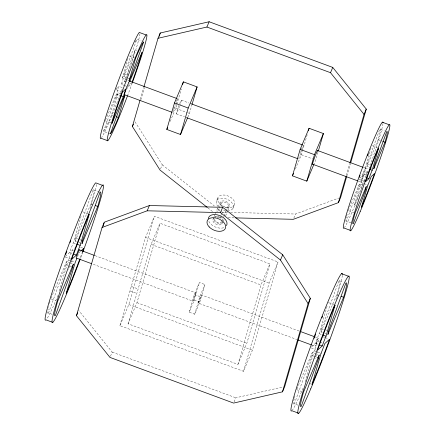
<?xml version="1.0" encoding="UTF-8"?>
<svg xmlns="http://www.w3.org/2000/svg" width="435" height="435" viewBox="0 0 435 435"><rect width="100%" height="100%" fill="white"/><g stroke="black" fill="none" stroke-linecap="round" stroke-linejoin="round"><path stroke-width="0.33" stroke-dasharray="2.17 1.63" d="M95.047 255.644L195.929 292.913L195.777 293.859L192.95 301.14L92.704 264.099M59.312 291.026L68.355 259.874A14.159 0.81 -69.7 0 0 72.123 250.174L74.494 248.01M65.266 256.438L69.535 252.539A14.159 0.81 -69.7 0 1 73.303 242.839L81.215 215.581M110.359 133.871L103.492 131.337A49.215 2.817 -69.7 0 0 111.556 114.954L118.015 92.704L120.511 93.628M126.661 79.6L122.289 77.985L128.01 58.279M140.315 99.267L143.708 87.587M140.853 99.827L144.431 87.5M170.199 121.36L175.707 108.32L176.643 105.091M176.833 104.444L181.33 88.952M119.897 325.663L145.513 237.423L154.43 216.304L278.041 261.973L252.43 350.213L243.508 371.327L119.897 325.663L128.82 304.543L154.43 216.304M128.048 323.787L151.097 244.372L160.02 223.253L269.896 263.849L246.841 343.264L237.923 364.378L128.048 323.787L136.965 302.668L160.02 223.253M187.866 117.118L189.442 113.394L191.878 104.998M189.203 312.183L194.325 294.538L199.409 282.5L204.901 284.528L199.779 302.178L194.695 314.217L189.203 312.183L194.287 300.15L199.409 282.5M194.695 314.217L199.817 296.567L204.901 284.528M237.923 364.378L260.973 284.963L269.896 263.849M295.354 169.025L301.39 154.74L307.387 134.083M243.508 371.327L269.124 283.087L278.041 261.973M317.963 152.283L315.712 160.031L314.141 163.756M346.336 175.381L349.724 163.701M346.869 175.941L350.447 163.614M354.574 204.722L361.028 182.472A12.234 0.701 -69.7 0 0 364.285 174.092L367.673 170.999A49.215 2.817 -69.7 0 1 354.574 204.722L356.444 205.418M364.28 181.303L358.663 179.231L362.045 176.137A12.234 0.701 -69.7 0 1 365.302 167.752L371.022 148.047M305.163 381.854L314.206 350.708A14.159 0.81 -69.7 0 0 317.974 341.002L320.345 338.838M311.59 346.836L315.38 343.373A14.159 0.81 -69.7 0 1 319.149 333.667L327.435 305.114M103.492 131.337L116.009 96.777A12.234 0.701 -69.7 0 0 118.015 92.704M122.289 77.985A12.234 0.701 -69.7 0 1 124.296 73.912L136.813 39.357L141.185 40.966M52.254 314.358L48.508 312.972L66.038 264.589A14.159 0.81 -69.7 0 1 66.522 261.549L70.269 262.936M76.386 241.626L75.135 241.164A14.159 0.81 -69.7 0 0 75.625 238.124L93.15 189.742L99.392 192.047M350.876 222.72L346.505 221.105L359.027 186.544A12.234 0.701 -69.7 0 1 359.446 183.918L362.567 185.076M371.881 168.155L366.884 166.306A12.234 0.701 -69.7 0 0 367.309 163.68L379.826 129.124L384.197 130.739M298.1 405.186L294.354 403.8L311.884 355.417A14.159 0.81 -69.7 0 1 312.368 352.383L314.869 353.302M322.232 332.454L320.981 331.992A14.159 0.81 -69.7 0 0 321.47 328.952L338.995 280.57L343.367 282.185M105.449 120.158L116.433 94.15A12.234 0.701 -69.7 0 1 119.032 86.369L122.153 87.522M124.394 85.477L121.273 84.325A12.234 0.701 -69.7 0 0 123.872 76.538L135.116 49.916L136.992 50.607M51.042 298.203L66.522 261.549M75.135 241.164L90.882 203.89A65.935 3.774 -69.7 0 0 93.15 189.742M160.52 168.883L162.255 164.778L135.002 121.811M110.479 356.238L112.214 352.132L78.697 310.438M216.739 200.394L218.076 197.229M212.96 219.327L213.754 217.451M214.015 216.826L215.075 214.325M215.336 213.699L220.094 202.433M214.901 218.169L216.162 215.189M217.674 211.611L221.159 203.352M217.924 215.836L220.045 217.516L220.79 215.76M221.04 215.173L221.779 213.411M222.046 220.811L223.808 216.635M224.058 216.037L226.075 211.269A3.812 2.382 22.9 0 1 221.839 212.242M226.32 210.681L228.304 205.989M223.204 221.502L222.41 223.378A5.144 3.208 22.9 0 1 215.793 224.003A5.144 3.208 22.9 0 1 213.454 218.636M223.47 220.877L223.998 219.626M225.586 215.869L227.701 210.866M227.962 210.241L229.549 206.484M232.904 208.528L234.247 205.358A9.081 5.666 22.9 0 0 224.781 195.087A9.081 5.666 22.9 0 0 219.452 203.428A9.081 5.666 22.9 0 0 234.247 205.358M293.826 218.131L295.561 214.025L338.751 198.055M234.09 401.907L235.824 397.802L282.728 387.009M348.201 210.545L359.446 183.918M366.884 166.306L378.135 139.684A49.215 2.817 -69.7 0 0 379.826 129.124M296.887 389.031L312.368 352.383M320.981 331.992L336.728 294.718A65.935 3.774 -69.7 0 0 338.995 280.57M195.984 292.956L194.434 296.317L192.95 301.14M299.133 331.04L201.421 294.946L198.594 302.222L198.442 303.168L296.79 339.501M198.442 303.168L201.421 294.946M318.164 338.077L315.185 346.298L318.219 338.12L315.631 337.136M116.129 89.017L119.032 86.369M121.273 84.325L124.655 81.231A49.215 2.817 -69.7 0 0 135.116 49.916M125.019 85.706L128.14 86.859L131.522 83.765L129.652 83.074M80.415 251.414L78.991 252.713A14.159 0.81 -69.7 0 1 77.278 257.302M227.026 212.356L222.28 212.236L220.681 210.98M230.419 212.438L295.561 214.025M220.045 217.516L222.084 217.565M228.19 217.717L234.296 217.864M378.135 139.684L380.005 140.375M380.63 140.608L382.501 141.299M129.369 55.963L134.366 57.811M372.387 145.736L377.379 147.579M124.296 73.912L127.417 75.065M367.309 163.68L370.43 164.838M123.872 76.538L130.114 78.844M127.281 79.828L129.157 80.524M365.302 167.752L368.423 168.905M181.292 100.153L188.915 102.97M363.752 167.562L365.65 168.263M124.655 81.231L129.026 82.846M364.285 174.092L366.781 175.011M362.045 176.137L365.166 177.29M175.707 108.32L186.947 112.469M187.572 112.703L189.442 113.394M301.39 154.74L312.602 158.878M116.27 89.692L122.512 91.997M176.327 113.861L184.581 116.912M358.152 181.031L360.686 181.966M361.028 182.472L363.529 183.396M364.149 183.624L367.271 184.783M116.433 94.15L119.554 95.303M116.009 96.777L119.13 97.929M359.027 186.544L362.148 187.697M111.556 114.954L112.806 115.416M105.183 120.778L112.051 123.312M348.826 210.774L353.818 212.623M90.882 203.89L94.003 205.043M336.728 294.718L339.849 295.871M82.345 211.687L89.213 214.227M328.191 302.515L333.808 304.592M145.513 237.423L269.124 283.087M151.097 244.372L260.973 284.963M75.625 238.124L77.495 238.815M79.991 239.739L82.492 240.664M321.47 328.952L323.341 329.648M325.842 330.567L327.087 331.03M78.882 242.545L81.378 243.469M324.728 333.379L325.978 333.835M73.303 242.839L76.424 243.992M319.149 333.667L321.644 334.591M80.611 247.227L82.481 247.917M322.71 336.674L324.586 337.364M325.211 337.593L328.333 338.751M194.325 294.538L199.817 296.567M72.123 250.174L73.374 250.636M317.974 341.002L319.219 341.464M319.845 341.692L322.34 342.617M69.535 252.539L72.031 253.464M315.38 343.373L317.876 344.292M194.287 300.15L199.779 302.178M312.015 345.124L315.185 346.298M65.419 257.101L71.661 259.407M311.264 347.929L315.636 349.544M68.355 259.874L70.856 260.799M71.476 261.033L74.597 262.185M314.206 350.708L320.448 353.013M72.139 263.626L70.894 263.164A73.33 4.198 -69.7 0 1 68.491 269.434M315.489 353.535L317.99 354.454M131.283 286.437L138.151 288.971M66.038 264.589L69.16 265.741M69.779 265.975L72.281 266.894M311.884 355.417L313.755 356.113M314.38 356.341L316.876 357.265M129.983 290.912L136.851 293.446M136.965 302.668L246.841 343.264M128.82 304.543L252.43 350.213M309.53 383.469L311.406 384.165M51.401 299.057L55.772 300.672M296.626 389.651L301.618 391.5M112.214 352.132L235.824 397.802M162.255 164.778L214.308 205.94M217.495 208.457L220.153 210.556M207.832 207.859L212.612 211.638M220.143 211.279A3.812 2.382 22.9 0 1 219.224 208.082M222.47 222.394A4.872 3.04 22.9 0 1 216.929 222.84A4.872 3.04 22.9 0 1 213.634 218.5M215.472 216.853A4.872 3.04 22.9 0 1 221.959 219.099M221.79 221.404A3.812 2.382 22.9 0 1 217.554 222.383A3.812 2.382 22.9 0 1 214.651 218.767M217.011 217.44A3.812 2.382 22.9 0 1 218.887 217.794M223.166 206.543A3.812 2.382 22.9 0 1 222.426 202.188A3.812 2.382 22.9 0 1 228.25 204.896A3.812 2.382 22.9 0 1 224.068 206.968M96.494 184.494A73.33 4.198 -69.7 0 1 89.931 209.045M72.041 260.119A73.33 4.198 -69.7 0 1 71.117 262.566M58.024 295.479A73.33 4.198 -69.7 0 1 46.572 319.236M48.508 312.972A65.935 3.774 -69.7 0 1 48.144 309.051M48.481 307.474A65.935 3.774 -69.7 0 1 48.715 306.468M49.449 303.597A65.935 3.774 -69.7 0 1 50.166 300.966M342.34 275.322A73.33 4.198 -69.7 0 1 335.776 299.873M317.887 350.947A73.33 4.198 -69.7 0 1 314.82 359.011M303.01 388.33A73.33 4.198 -69.7 0 1 292.423 410.064M294.354 403.8A65.935 3.774 -69.7 0 1 294.326 398.302M294.441 397.813A65.935 3.774 -69.7 0 1 294.832 396.209M82.835 252.082A73.33 4.198 -69.7 0 1 80.535 258.319M82.606 251.474A65.935 3.774 -69.7 0 1 80.067 258.346M222.356 206.772A5.144 3.208 22.9 0 1 221.687 201.117A5.144 3.208 22.9 0 1 229.43 204.434A5.144 3.208 22.9 0 1 224.803 207.821M223.715 227.728A9.826 6.128 22.9 0 1 208.474 220.257M218.114 206.598A9.081 5.666 22.9 0 1 219.963 198.365A9.081 5.666 22.9 0 1 232.377 203.384A9.081 5.666 22.9 0 1 228.364 210.741M225.64 210.578A9.081 5.666 22.9 0 1 222.28 209.529M301.428 149.172A7.335 0.419 -69.7 0 1 303.304 145.187A7.335 0.419 -69.7 0 1 302.249 149.145M302.059 149.7A7.335 0.419 -69.7 0 1 298.546 158.525M300.101 152.68A7.335 0.419 -69.7 0 1 300.541 151.478M177.311 99.18A7.335 0.419 -69.7 0 1 176.566 102.725M176.382 103.274A7.335 0.419 -69.7 0 1 172.864 112.105M173.266 109.598A7.335 0.419 -69.7 0 1 173.608 108.56M173.799 108.01A7.335 0.419 -69.7 0 1 174.207 106.847M176.371 101.23A7.335 0.419 -69.7 0 1 176.904 100.012M127.689 87.266A7.335 0.419 -69.7 0 1 127.248 88.468M179.481 106.396A7.335 0.419 -69.7 0 1 176.273 113.475A7.335 0.419 -69.7 0 1 180.28 102.149A7.335 0.419 -69.7 0 1 180.101 104.639M139.95 33.843A56.61 3.241 -69.7 0 1 124.883 81.862M122.317 88.827A56.61 3.241 -69.7 0 1 120.43 93.846M120.196 94.466A56.61 3.241 -69.7 0 1 101.513 137.634M135.078 41.988A49.215 2.817 -69.7 0 1 136.813 39.357M382.969 123.611A56.61 3.241 -69.7 0 1 369.027 168.508M368.124 171.004A56.61 3.241 -69.7 0 1 365.802 177.328M364.862 179.862A56.61 3.241 -69.7 0 1 364.149 181.748M363.214 184.233A56.61 3.241 -69.7 0 1 344.525 227.407M346.505 221.105A49.215 2.817 -69.7 0 1 346.488 217M346.608 216.483A49.215 2.817 -69.7 0 1 347.576 212.753M132.202 83.15A56.61 3.241 -69.7 0 1 127.77 95.14M129.173 83.933A12.234 0.701 -69.7 0 1 128.14 86.859M361.887 179.524A7.335 0.419 -69.7 0 0 365.737 168.334A7.335 0.419 -69.7 0 0 361.876 177.48A7.335 0.419 -69.7 0 0 361.887 179.524"/><path stroke-width="0.65" d="M79.186 250.152L79.186 249.782L76.152 257.96L91.437 263.632M80.17 245.373L89.213 214.227A65.935 3.774 -69.7 0 0 71.661 259.407L76.402 255.079A14.159 0.81 -69.7 0 1 80.17 245.373L77.049 244.22M118.423 117.493L124.883 95.243A12.234 0.701 -69.7 0 1 122.877 99.316L110.359 133.871A49.215 2.817 -69.7 0 0 118.423 117.493L116.553 116.803M76.468 315.718L102.078 227.478L104.308 222.198L149.406 205.527L222.687 207.31L282.706 254.774L310.324 298.312L284.713 386.552L282.484 391.832L233.595 403.082L109.984 357.412L76.468 315.718L77.702 312.787M103.177 226.091L104.123 222.85M207.299 207.435L160.026 170.052L132.409 126.52L139.94 100.567M143.898 86.94L158.019 38.28L160.249 33L209.137 21.75L332.748 67.42L366.27 109.114L350.637 162.962M159.308 36.241L160.249 33M187.605 117.744L180.52 134.513L166.79 129.434L174.473 102.965L183.391 81.845L197.126 86.924L192.069 104.356M182.64 84.428L183.391 81.845M180.52 134.513L188.208 108.038L197.126 86.924M313.88 164.381L306.795 181.15L292.467 175.854L300.15 149.39L309.073 128.271L323.395 133.561L318.338 150.994M308.323 130.853L309.073 128.271M306.795 181.15L314.478 154.681L323.395 133.561M282.484 391.832L308.094 303.592L310.324 298.312M235.656 217.897L293.331 219.305L338.425 202.628L345.955 176.681M349.914 163.054L364.035 114.394L366.27 109.114M346.679 176.588L340.654 197.354L338.425 202.628M372.17 170.292L378.629 148.041A49.215 2.817 -69.7 0 0 365.53 181.765L368.913 178.676A12.234 0.701 -69.7 0 1 372.17 170.292L369.674 169.367M326.016 336.206L335.059 305.055A65.935 3.774 -69.7 0 0 317.506 350.235L322.248 345.907A14.159 0.81 -69.7 0 1 326.016 336.206L322.895 335.053M318.752 357.956L301.221 406.339A65.935 3.774 -69.7 0 1 303.494 392.191L319.236 354.916A14.159 0.81 -69.7 0 0 318.752 357.956L317.501 357.494M123.301 96.69L112.051 123.312A49.215 2.817 -69.7 0 1 122.512 91.997L125.9 88.903A12.234 0.701 -69.7 0 0 123.301 96.69L120.799 95.765M97.75 206.429L82.003 243.703A14.159 0.81 -69.7 0 0 82.492 240.664L100.017 192.281A65.935 3.774 -69.7 0 1 97.75 206.429L95.249 205.505M132.409 126.52L133.398 124.171M158.019 38.28L206.908 27.03L209.137 21.75M166.79 129.434L167.573 127.575M102.078 227.478L147.171 210.806L149.406 205.527M147.171 210.806L220.458 212.59L222.687 207.31M364.035 114.394L330.518 72.699L332.748 67.42M292.467 175.854L293.516 173.369M308.094 303.592L280.477 260.054L282.706 254.774M385.002 142.218L373.752 168.845A12.234 0.701 -69.7 0 0 374.176 166.219L386.693 131.658A49.215 2.817 -69.7 0 1 385.002 142.218L383.126 141.527M343.596 297.257L327.849 334.531A14.159 0.81 -69.7 0 0 328.338 331.492L345.863 283.109A65.935 3.774 -69.7 0 1 343.596 297.257L341.1 296.333M80.888 250.979L83.732 248.38A65.935 3.774 -69.7 0 1 82.606 251.474M206.908 27.03L330.518 72.699M146.182 34.979L139.314 32.44A56.61 3.241 -69.7 0 0 114.97 90.078A56.61 3.241 -69.7 0 0 100.985 138.248L107.853 140.782M382.332 122.213L389.2 124.747M129.499 81.03L176.942 98.555M190.818 103.671L302.619 144.98M317.577 150.499L363.122 167.328M174.473 102.965L188.208 108.038M300.15 149.39L314.478 154.681M366.417 177.752L368.913 178.676M171.977 112.263L124.535 94.732A7.335 0.419 -69.7 0 1 127.015 86.701A7.335 0.419 -69.7 0 1 129.505 81.639M186.49 117.613L297.654 158.683M312.613 164.207L357.521 180.797M350.871 230.555L344.003 228.016A56.61 3.241 -69.7 0 1 360.528 172.902A56.61 3.241 -69.7 0 1 383.017 122.79M102.519 185.37L95.651 182.831A73.33 4.198 -69.7 0 0 64.119 257.487A73.33 4.198 -69.7 0 0 46.007 319.883L52.874 322.422M341.502 273.658L348.37 276.198M79.186 249.782L94.411 255.41M300.4 331.513L314.994 336.902M73.281 253.926L76.402 255.079M319.127 344.754L322.248 345.907M298.057 339.969L311.378 344.89M298.72 413.25L291.852 410.711A73.33 4.198 -69.7 0 1 313.26 339.322A73.33 4.198 -69.7 0 1 342.394 274.409M220.458 212.59L280.477 260.054M65.69 254.404A65.935 3.774 -69.7 0 1 66.832 251.283M70.084 242.567A65.935 3.774 -69.7 0 1 70.774 240.734M314.07 338.359A65.935 3.774 -69.7 0 1 315.701 334.009M321.911 317.914A65.935 3.774 -69.7 0 1 322.612 316.153M80.301 258.939A73.33 4.198 -69.7 0 1 53.869 312.156A73.33 4.198 -69.7 0 1 97.407 194.282A73.33 4.198 -69.7 0 1 83.063 251.463M76.843 258.417A14.159 0.81 -69.7 0 1 75.222 262.414L66.18 293.565A65.935 3.774 -69.7 0 0 79.839 258.972M208.36 218.549A9.826 6.128 22.9 0 1 219.697 215.553A9.826 6.128 22.9 0 1 226.488 225.667M312.874 163.816A7.335 0.419 -69.7 0 1 314.755 157.068A7.335 0.419 -69.7 0 1 317.583 151.114M359.348 177.339A49.215 2.817 -69.7 0 1 360.049 175.43M367.597 155.681A49.215 2.817 -69.7 0 1 368.358 153.778M127.531 95.765A56.61 3.241 -69.7 0 1 108.848 132.039A56.61 3.241 -69.7 0 1 141.995 42.364A56.61 3.241 -69.7 0 1 132.425 82.525M131.979 82.509A49.215 2.817 -69.7 0 0 141.984 52.45L130.739 79.078A12.234 0.701 -69.7 0 1 130.06 81.28M135.617 58.274L129.157 80.524A12.234 0.701 -69.7 0 1 131.158 76.451L143.68 41.891A49.215 2.817 -69.7 0 0 135.617 58.274M367.896 185.011L361.436 207.261A49.215 2.817 -69.7 0 0 374.54 173.538L371.153 176.626A12.234 0.701 -69.7 0 1 367.896 185.011M321.068 353.242L312.031 384.393A65.935 3.774 -69.7 0 0 329.578 339.208L324.842 343.541A14.159 0.81 -69.7 0 1 321.068 353.242M72.901 267.128L55.375 315.511A65.935 3.774 -69.7 0 1 57.648 301.363L73.39 264.089A14.159 0.81 -69.7 0 0 72.901 267.128M365.895 189.084L353.372 223.639A49.215 2.817 -69.7 0 1 355.069 213.079L366.313 186.457A12.234 0.701 -69.7 0 0 365.895 189.084M310.737 388.841A73.33 4.198 -69.7 0 0 349.262 276.943A73.33 4.198 -69.7 0 0 310.633 368.38A73.33 4.198 -69.7 0 0 310.737 388.841M209.186 226.934A9.826 6.128 22.9 0 0 225.145 228.837A9.826 6.128 22.9 0 0 214.711 217.788A9.826 6.128 22.9 0 0 209.186 226.934M360.147 211.709A56.61 3.241 -69.7 0 0 389.885 125.323A56.61 3.241 -69.7 0 0 360.066 195.913A56.61 3.241 -69.7 0 0 360.147 211.709"/></g></svg>
